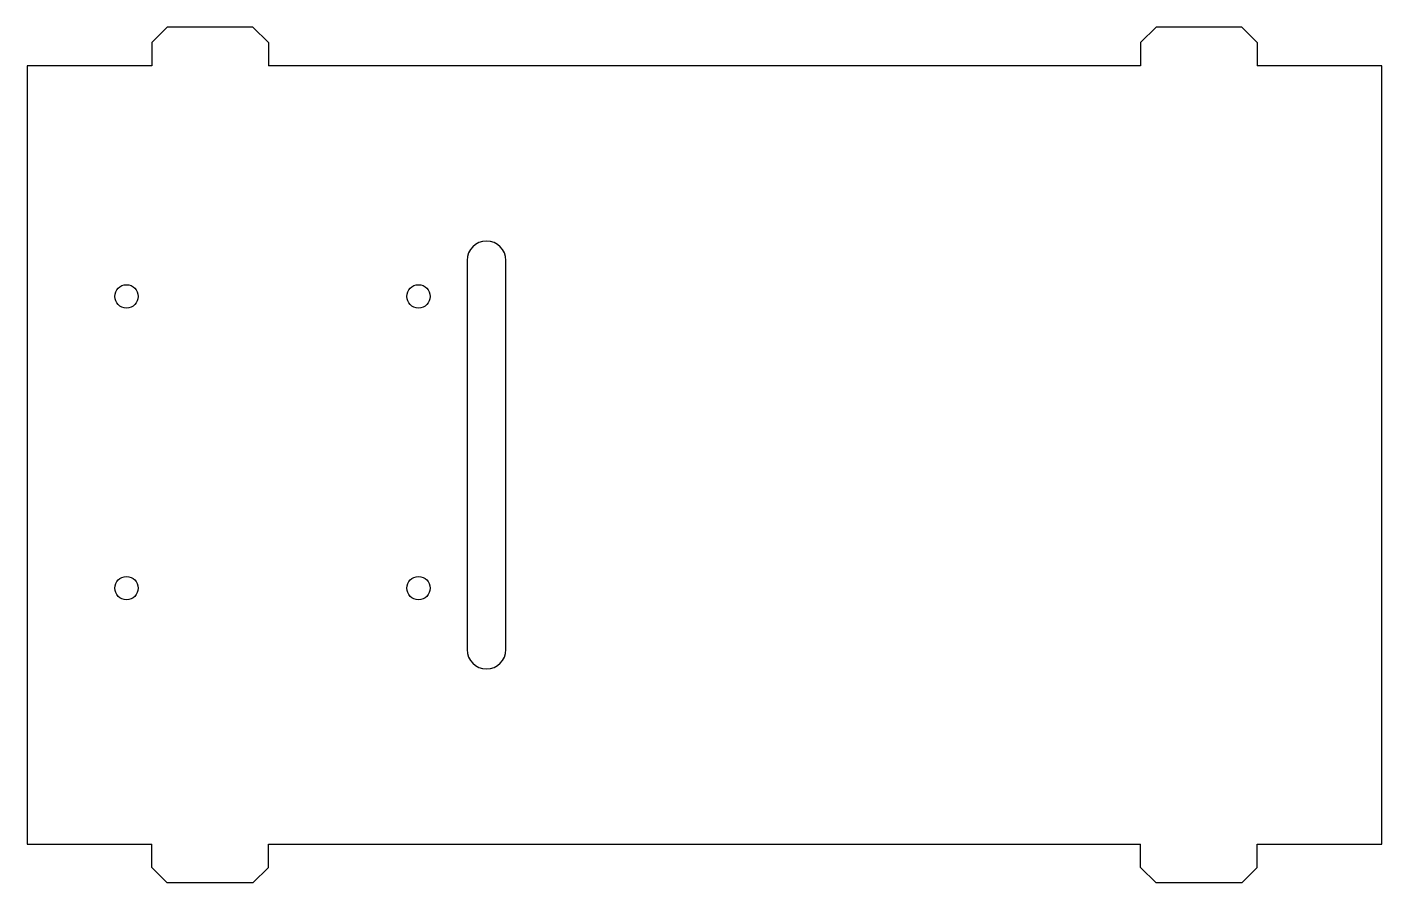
# Model space of a CAD drawing. Header units: millimetres. Extents: x -87 to 87, y -55 to 55.
import ezdxf

# ---------------------------------------------------------------- set-up
doc = ezdxf.new("R2010")
doc.units = ezdxf.units.MM

msp = doc.modelspace()

# ---------------------------------------------------------------- linework, layer by layer
at = {"color": 7, "linetype": 'Continuous', "lineweight": 25}
for p, q in [((-69, 55), (-71, 53)), ((-58, 55), (-69, 55)), ((-56, 53), (-58, 55)), ((58, 55), (56, 53)), ((69, 55), (58, 55)), ((71, 53), (69, 55)), ((-71, 53), (-71, 50)), ((-56, 53), (-56, 50)), ((56, 53), (56, 50)), ((71, 53), (71, 50)), ((-87, 50), (-87, -50)), ((-71, 50), (-87, 50)), ((56, 50), (-56, 50)), ((87, 50), (71, 50)), ((87, -50), (87, 50)), ((-30.5, 25), (-30.5, -25)), ((-25.5, -25), (-25.5, 25)), ((-87, -50), (-71, -50)), ((-71, -53), (-71, -50)), ((-56, -50), (56, -50)), ((-56, -53), (-56, -50)), ((56, -53), (56, -50)), ((71, -50), (87, -50)), ((71, -53), (71, -50)), ((-71, -53), (-69, -55)), ((-58, -55), (-56, -53)), ((56, -53), (58, -55)), ((69, -55), (71, -53)), ((-58, -55), (-69, -55)), ((69, -55), (58, -55))]:
    msp.add_line(p, q, dxfattribs=at)
for centre in [(-74.23, 20.39), (-36.73, 20.39), (-74.23, -17.11), (-36.73, -17.11)]:
    msp.add_circle(centre, 1.5, dxfattribs=at)
for centre, start, end in [((-28, 25), 0, 180), ((-28, -25), 180, 0)]:
    msp.add_arc(centre, 2.5, start, end, dxfattribs=at)

doc.saveas('drawing.dxf')
